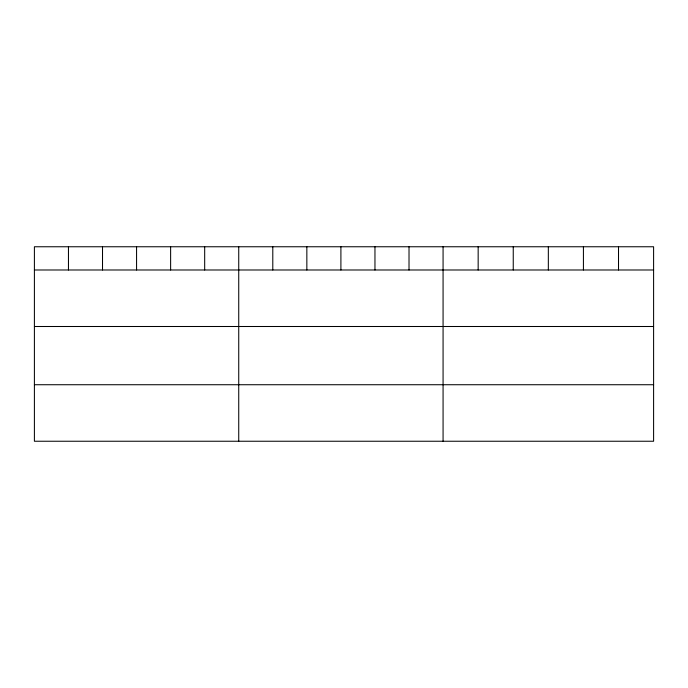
<?xml version="1.0" encoding="UTF-8"?>
<svg xmlns="http://www.w3.org/2000/svg" width="688" height="688" viewBox="0 0 688 688"><rect width="100%" height="100%" fill="white"/><g stroke="black" fill="none" stroke-linecap="round" stroke-linejoin="round"><path stroke-width="1.03" d="M653.6 269.988L653.6 441.24L34.4 441.24L34.4 246.76L653.6 246.76L653.6 269.988L34.4 269.988M34.4 326.499L653.6 326.499M34.4 384.73L653.6 384.73M618.512 246.76L618.512 269.988M583.424 246.76L583.424 269.988M548.336 246.76L548.336 269.988M513.248 246.76L513.248 269.988M478.16 246.76L478.16 269.988M443.072 246.76L443.072 441.24M409.016 246.76L409.016 269.988M374.96 246.76L374.96 269.988M340.904 246.76L340.904 269.988M306.848 246.76L306.848 269.988M272.792 246.76L272.792 269.988M238.736 246.76L238.736 441.24M204.68 246.76L204.68 269.988M170.624 246.76L170.624 269.988M136.568 246.76L136.568 269.988M102.512 246.76L102.512 269.988M68.456 246.76L68.456 269.988"/></g></svg>
